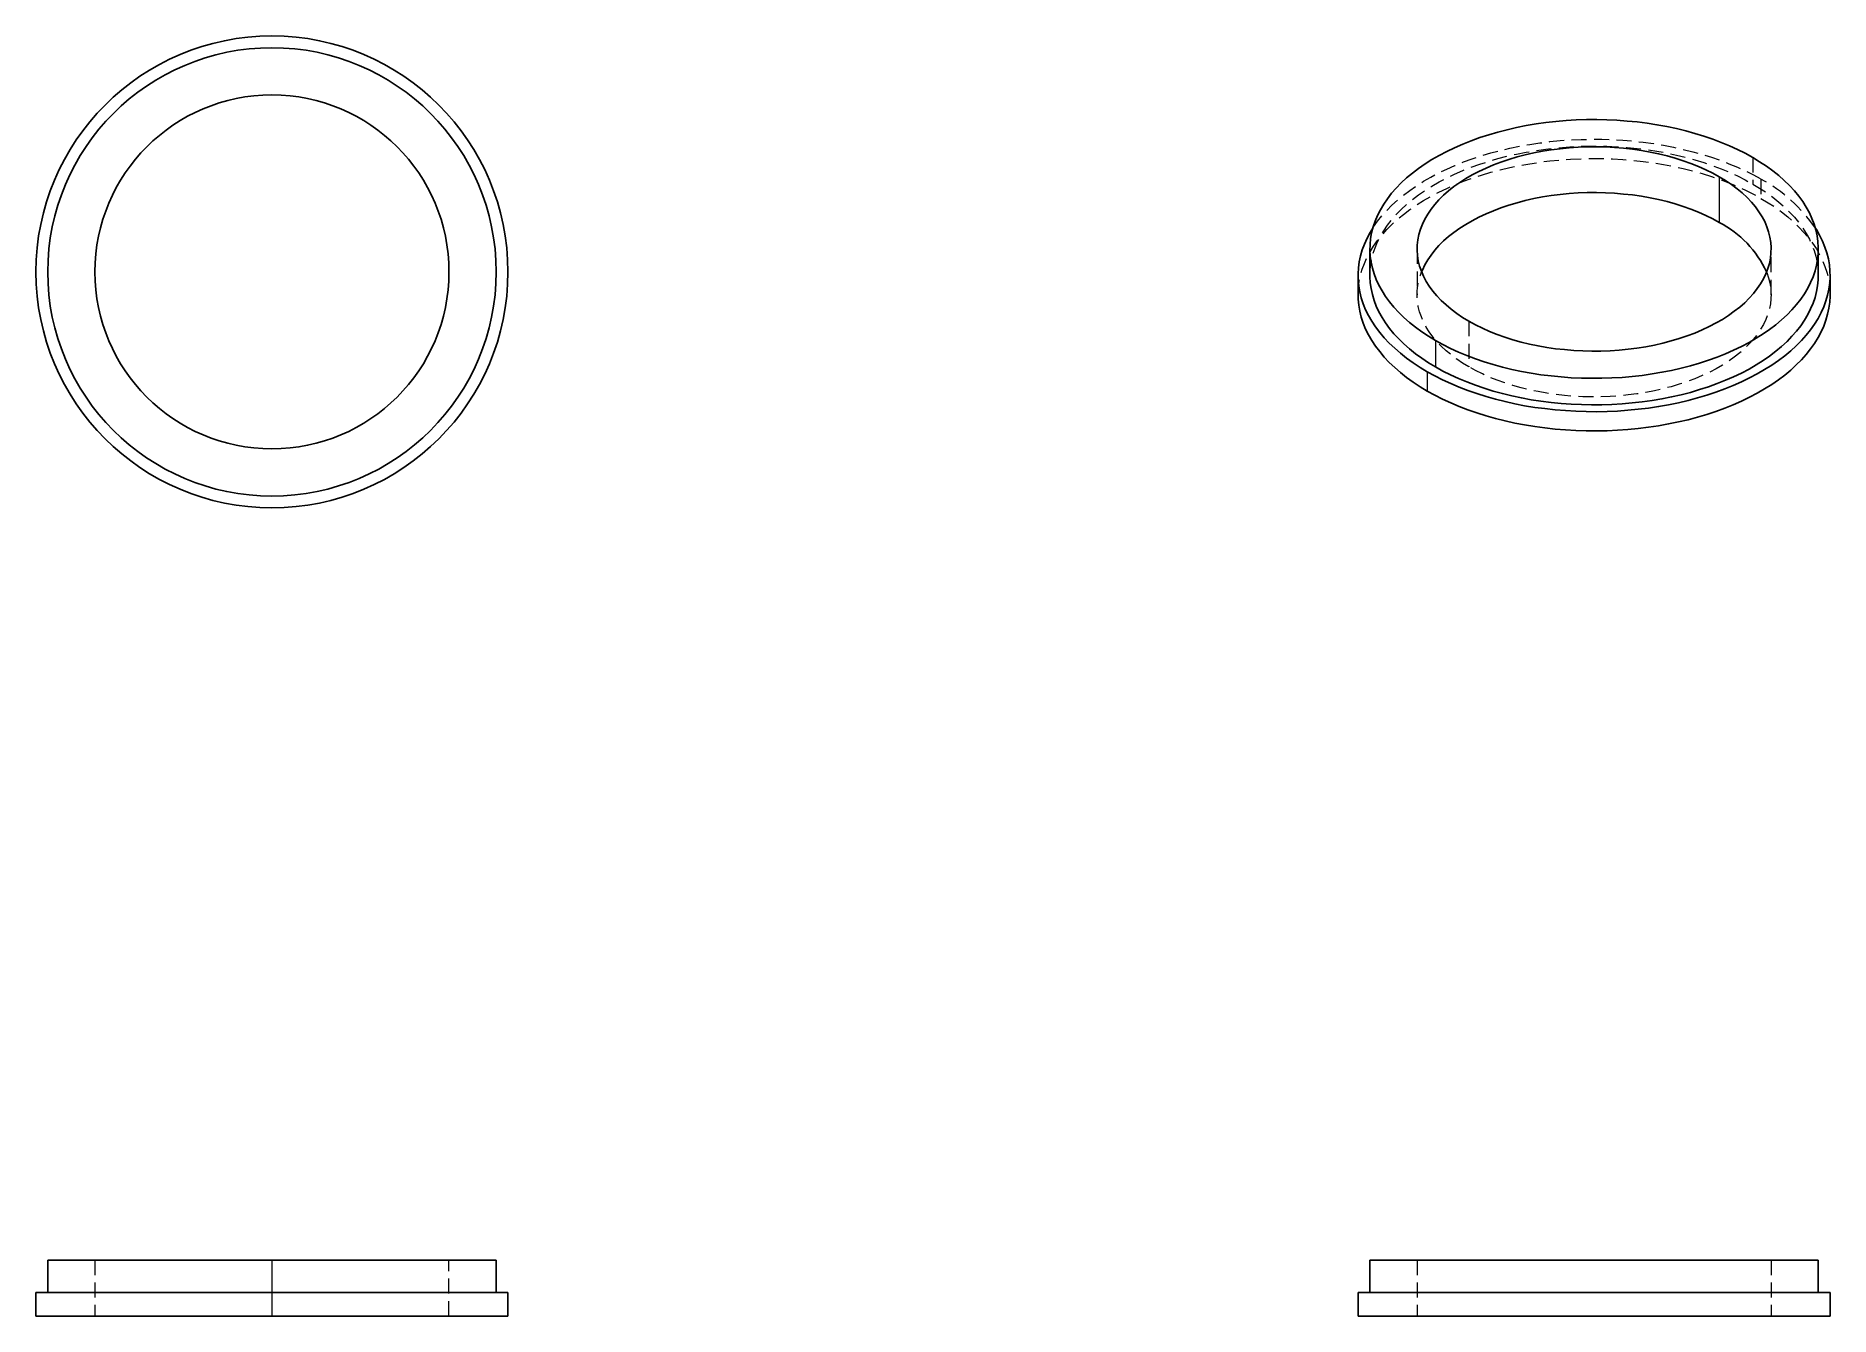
# Model space of a CAD drawing. Header units: millimetres. Extents: x 340 to 492, y 243 to 351.
import ezdxf

# ---------------------------------------------------------------- set-up
doc = ezdxf.new("R2010")
doc.units = ezdxf.units.MM
doc.linetypes.add('HIDDEN', pattern=[1.905, 1.27, -0.635])
doc.linetypes.add('PHANTOM', pattern=[12.7, 6.35, -1.27, 1.27, -1.27, 1.27, -1.27])

msp = doc.modelspace()

# ---------------------------------------------------------------- linework, layer by layer
at = {"color": 7, "linetype": 'HIDDEN', "lineweight": 18}
for p, q in [((485.82, 340.95), (485.82, 338.7)), ((486.52, 339.11), (486.52, 337.48)), ((457.38, 333.19), (457.38, 329.32)), ((487.38, 329.32), (487.38, 333.19)), ((461.77, 327.07), (461.77, 323.19)), ((345.34, 247.5), (345.34, 242.75)), ((360.34, 247.5), (360.34, 244.75)), ((360.34, 247.5), (360.34, 242.75)), ((375.34, 242.75), (375.34, 247.5)), ((457.38, 247.5), (457.38, 242.75)), ((487.38, 247.5), (487.38, 242.75)), ((360.34, 244.75), (360.34, 242.75))]:
    msp.add_line(p, q, dxfattribs=at)
at = {"color": 8, "linetype": 'PHANTOM', "lineweight": 18}
for p, q in [((482.99, 339.32), (482.99, 335.44)), ((458.94, 325.44), (458.94, 323.19)), ((458.24, 322.78), (458.24, 321.15)), ((360.34, 247.5), (360.34, 244.75)), ((360.34, 244.75), (360.34, 242.75))]:
    msp.add_line(p, q, dxfattribs=at)
at = {"color": 7, "linetype": 'Continuous', "lineweight": 25}
for p, q in [((453.38, 333.19), (453.38, 330.95)), ((491.38, 330.95), (491.38, 333.19)), ((452.38, 330.95), (452.38, 329.32)), ((492.38, 329.32), (492.38, 330.95)), ((341.34, 247.5), (341.34, 244.75)), ((360.34, 247.5), (341.34, 247.5)), ((379.34, 247.5), (360.34, 247.5)), ((379.34, 244.75), (379.34, 247.5)), ((453.38, 247.5), (453.38, 244.75)), ((491.38, 247.5), (453.38, 247.5)), ((491.38, 247.5), (491.38, 244.75)), ((340.34, 244.75), (340.34, 242.75)), ((360.34, 244.75), (340.34, 244.75)), ((380.34, 244.75), (360.34, 244.75)), ((380.34, 242.75), (380.34, 244.75)), ((452.38, 244.75), (452.38, 242.75)), ((492.38, 244.75), (452.38, 244.75)), ((492.38, 244.75), (492.38, 242.75)), ((360.34, 242.75), (340.34, 242.75)), ((380.34, 242.75), (360.34, 242.75)), ((492.38, 242.75), (452.38, 242.75))]:
    msp.add_line(p, q, dxfattribs=at)
at = {"color": 7, "linetype": 'Continuous', "lineweight": 25, "flags": 128}
for points in [[(458.94, 325.44), (458.35, 325.8), (457.78, 326.18), (457.24, 326.57), (456.73, 326.97), (456.26, 327.39), (455.82, 327.82), (455.41, 328.26), (455.04, 328.71), (454.7, 329.17), (454.41, 329.64), (454.14, 330.12), (453.92, 330.6), (453.73, 331.09), (453.59, 331.58), (453.48, 332.07), (453.41, 332.57), (453.38, 333.07), (453.39, 333.57), (453.44, 334.07), (453.53, 334.56), (453.66, 335.06), (453.82, 335.55), (454.03, 336.03), (454.27, 336.51), (454.55, 336.98), (454.87, 337.45), (455.22, 337.91), (455.61, 338.35), (456.03, 338.79), (456.49, 339.21), (456.98, 339.62), (457.51, 340.02), (458.06, 340.4), (458.64, 340.77), (459.25, 341.12), (459.89, 341.46), (460.56, 341.78), (461.25, 342.08), (461.96, 342.37), (462.69, 342.63), (463.45, 342.87), (464.22, 343.1), (465.01, 343.3), (465.81, 343.49), (466.63, 343.65), (467.46, 343.79), (468.3, 343.91), (469.15, 344), (470.01, 344.08), (470.87, 344.13), (471.73, 344.16), (472.6, 344.16), (473.46, 344.14), (474.32, 344.11), (475.18, 344.04), (476.03, 343.96), (476.88, 343.85), (477.71, 343.72), (478.54, 343.57), (479.35, 343.4), (480.15, 343.2), (480.93, 342.99), (481.69, 342.76), (482.44, 342.5), (483.16, 342.23), (483.86, 341.93), (484.54, 341.62), (485.19, 341.3), (485.82, 340.95)], [(461.77, 327.07), (461.24, 327.39), (460.74, 327.73), (460.27, 328.09), (459.83, 328.45), (459.42, 328.83), (459.05, 329.22), (458.71, 329.62), (458.41, 330.04), (458.15, 330.45), (457.92, 330.88), (457.74, 331.31), (457.59, 331.75), (457.48, 332.19), (457.41, 332.64), (457.38, 333.08), (457.39, 333.53), (457.44, 333.97), (457.53, 334.42), (457.66, 334.86), (457.83, 335.29), (458.03, 335.72), (458.28, 336.14), (458.56, 336.56), (458.88, 336.97), (459.23, 337.36), (459.62, 337.75), (460.04, 338.12), (460.5, 338.48), (460.99, 338.83), (461.5, 339.16), (462.05, 339.47), (462.62, 339.77), (463.22, 340.05), (463.85, 340.32), (464.49, 340.56), (465.16, 340.78), (465.85, 340.99), (466.55, 341.17), (467.27, 341.34), (468, 341.48), (468.75, 341.6), (469.5, 341.69), (470.26, 341.77), (471.03, 341.82), (471.8, 341.85), (472.57, 341.85), (473.34, 341.84), (474.11, 341.8), (474.88, 341.73), (475.64, 341.65), (476.39, 341.54), (477.13, 341.41), (477.85, 341.26), (478.56, 341.08), (479.26, 340.89), (479.94, 340.67), (480.59, 340.44), (481.23, 340.19), (481.84, 339.91), (482.43, 339.62), (482.99, 339.32)], [(485.82, 340.95), (486.41, 340.59), (486.98, 340.21), (487.52, 339.82), (488.03, 339.42), (488.5, 339), (488.94, 338.57), (489.35, 338.13), (489.72, 337.68), (490.06, 337.22), (490.35, 336.75), (490.62, 336.27), (490.84, 335.79), (491.03, 335.3), (491.17, 334.81), (491.28, 334.32), (491.35, 333.82), (491.38, 333.32), (491.37, 332.82), (491.32, 332.32), (491.23, 331.82), (491.1, 331.33), (490.94, 330.84), (490.73, 330.36), (490.49, 329.88), (490.21, 329.4), (489.89, 328.94), (489.54, 328.48), (489.15, 328.04), (488.73, 327.6), (488.27, 327.18), (487.78, 326.77), (487.25, 326.37), (486.7, 325.99), (486.12, 325.62), (485.51, 325.26), (484.87, 324.93), (484.2, 324.61), (483.51, 324.31), (482.8, 324.02), (482.07, 323.76), (481.31, 323.51), (480.54, 323.29), (479.75, 323.08), (478.95, 322.9), (478.13, 322.74), (477.3, 322.6), (476.46, 322.48), (475.61, 322.39), (474.75, 322.31), (473.89, 322.26), (473.03, 322.23), (472.16, 322.23), (471.3, 322.24), (470.44, 322.28), (469.58, 322.35), (468.73, 322.43), (467.88, 322.54), (467.05, 322.67), (466.22, 322.82), (465.41, 322.99), (464.61, 323.18), (463.83, 323.4), (463.07, 323.63), (462.32, 323.89), (461.6, 324.16), (460.9, 324.45), (460.22, 324.77), (459.57, 325.09), (458.94, 325.44)], [(482.99, 339.32), (483.52, 338.99), (484.02, 338.66), (484.49, 338.3), (484.93, 337.94), (485.34, 337.56), (485.71, 337.17), (486.05, 336.76), (486.35, 336.35), (486.61, 335.93), (486.84, 335.51), (487.02, 335.07), (487.17, 334.64), (487.28, 334.2), (487.35, 333.75), (487.38, 333.31), (487.37, 332.86), (487.32, 332.41), (487.23, 331.97), (487.1, 331.53), (486.93, 331.1), (486.73, 330.67), (486.48, 330.24), (486.2, 329.83), (485.88, 329.42), (485.53, 329.03), (485.14, 328.64), (484.72, 328.27), (484.26, 327.91), (483.77, 327.56), (483.26, 327.23), (482.71, 326.92), (482.14, 326.62), (481.54, 326.34), (480.91, 326.07), (480.27, 325.83), (479.6, 325.6), (478.91, 325.4), (478.21, 325.22), (477.49, 325.05), (476.76, 324.91), (476.01, 324.79), (475.26, 324.7), (474.5, 324.62), (473.73, 324.57), (472.96, 324.54), (472.19, 324.54), (471.42, 324.55), (470.65, 324.59), (469.88, 324.66), (469.12, 324.74), (468.37, 324.85), (467.63, 324.98), (466.91, 325.13), (466.2, 325.3), (465.5, 325.5), (464.82, 325.71), (464.17, 325.95), (463.53, 326.2), (462.92, 326.47), (462.33, 326.76), (461.77, 327.07)], [(457.76, 331.25), (457.83, 331.41), (458.03, 331.84), (458.28, 332.27), (458.56, 332.68), (458.88, 333.09), (459.23, 333.48), (459.62, 333.87), (460.04, 334.24), (460.5, 334.6), (460.99, 334.95), (461.5, 335.28), (462.05, 335.59), (462.62, 335.89), (463.22, 336.17), (463.85, 336.44), (464.49, 336.68), (465.16, 336.91), (465.85, 337.11), (466.55, 337.29), (467.27, 337.46), (468, 337.6), (468.75, 337.72), (469.5, 337.81), (470.26, 337.89), (471.03, 337.94), (471.8, 337.97), (472.57, 337.97), (473.34, 337.96), (474.11, 337.92), (474.88, 337.85), (475.64, 337.77), (476.39, 337.66), (477.13, 337.53), (477.85, 337.38), (478.56, 337.21), (479.26, 337.01), (479.94, 336.8), (480.59, 336.56), (481.23, 336.31), (481.84, 336.04), (482.43, 335.75), (482.99, 335.44)], [(458.24, 322.78), (457.63, 323.15), (457.04, 323.54), (456.49, 323.94), (455.97, 324.35), (455.48, 324.78), (455.02, 325.21), (454.6, 325.66), (454.21, 326.12), (453.86, 326.59), (453.54, 327.07), (453.27, 327.55), (453.02, 328.04), (452.82, 328.54), (452.65, 329.04), (452.53, 329.55), (452.44, 330.06), (452.39, 330.57), (452.38, 331.08), (452.41, 331.59), (452.48, 332.1), (452.59, 332.6), (452.73, 333.11), (452.92, 333.61), (453.14, 334.1), (453.4, 334.59), (453.63, 334.97)], [(491.13, 334.97), (491.22, 334.83), (491.49, 334.35), (491.74, 333.85), (491.94, 333.36), (492.11, 332.86), (492.23, 332.35), (492.32, 331.84), (492.37, 331.33), (492.38, 330.82), (492.35, 330.31), (492.28, 329.8), (492.17, 329.29), (492.03, 328.79), (491.84, 328.29), (491.62, 327.8), (491.36, 327.31), (491.06, 326.83), (490.73, 326.35), (490.36, 325.89), (489.95, 325.44), (489.51, 324.99), (489.04, 324.56), (488.53, 324.14), (488, 323.74), (487.43, 323.34), (486.83, 322.97), (486.21, 322.61), (485.55, 322.26), (484.87, 321.93), (484.17, 321.62), (483.45, 321.33), (482.7, 321.06), (481.93, 320.8), (481.14, 320.57), (480.34, 320.36), (479.52, 320.16), (478.69, 319.99), (477.84, 319.84), (476.98, 319.71), (476.12, 319.61), (475.25, 319.52), (474.37, 319.46), (473.49, 319.42), (472.6, 319.4), (471.72, 319.41), (470.83, 319.44), (469.95, 319.49), (469.08, 319.56), (468.21, 319.66), (467.35, 319.77), (466.49, 319.91), (465.66, 320.08), (464.83, 320.26), (464.02, 320.46), (463.22, 320.68), (462.44, 320.93), (461.69, 321.19), (460.95, 321.47), (460.23, 321.78), (459.54, 322.1), (458.88, 322.43), (458.24, 322.78)], [(458.94, 323.19), (458.35, 323.55), (457.78, 323.93), (457.24, 324.32), (456.73, 324.73), (456.26, 325.14), (455.82, 325.57), (455.41, 326.01), (455.04, 326.46), (454.7, 326.92), (454.41, 327.39), (454.14, 327.87), (453.92, 328.35), (453.73, 328.84), (453.59, 329.33), (453.48, 329.83), (453.41, 330.32), (453.38, 330.82), (453.38, 330.95)], [(491.38, 330.95), (491.37, 330.57), (491.32, 330.08), (491.23, 329.58), (491.1, 329.09), (490.94, 328.6), (490.73, 328.11), (490.49, 327.63), (490.21, 327.16), (489.89, 326.69), (489.54, 326.24), (489.15, 325.79), (488.73, 325.36), (488.27, 324.93), (487.78, 324.52), (487.25, 324.12), (486.7, 323.74), (486.12, 323.37), (485.51, 323.02), (484.87, 322.68), (484.2, 322.36), (483.51, 322.06), (482.8, 321.78), (482.07, 321.51), (481.31, 321.27), (480.54, 321.04), (479.75, 320.84), (478.95, 320.66), (478.13, 320.49), (477.3, 320.35), (476.46, 320.24), (475.61, 320.14), (474.75, 320.07), (473.89, 320.02), (473.03, 319.99), (472.16, 319.98), (471.3, 320), (470.44, 320.04), (469.58, 320.1), (468.73, 320.19), (467.88, 320.29), (467.05, 320.42), (466.22, 320.57), (465.41, 320.75), (464.61, 320.94), (463.83, 321.15), (463.07, 321.39), (462.32, 321.64), (461.6, 321.92), (460.9, 322.21), (460.22, 322.52), (459.57, 322.85), (458.94, 323.19)], [(458.24, 321.15), (457.63, 321.52), (457.04, 321.91), (456.49, 322.3), (455.97, 322.72), (455.48, 323.14), (455.02, 323.58), (454.6, 324.03), (454.21, 324.49), (453.86, 324.96), (453.54, 325.43), (453.27, 325.92), (453.02, 326.41), (452.82, 326.91), (452.65, 327.41), (452.53, 327.91), (452.44, 328.42), (452.39, 328.93), (452.38, 329.32)], [(492.38, 329.32), (492.38, 329.19), (492.35, 328.68), (492.28, 328.17), (492.17, 327.66), (492.03, 327.16), (491.84, 326.66), (491.62, 326.16), (491.36, 325.68), (491.06, 325.19), (490.73, 324.72), (490.36, 324.26), (489.95, 323.8), (489.51, 323.36), (489.04, 322.93), (488.53, 322.51), (488, 322.1), (487.43, 321.71), (486.83, 321.33), (486.21, 320.97), (485.55, 320.63), (484.87, 320.3), (484.17, 319.99), (483.45, 319.7), (482.7, 319.42), (481.93, 319.17), (481.14, 318.94), (480.34, 318.72), (479.52, 318.53), (478.69, 318.36), (477.84, 318.21), (476.98, 318.08), (476.12, 317.97), (475.25, 317.89), (474.37, 317.83), (473.49, 317.79), (472.6, 317.77), (471.72, 317.78), (470.83, 317.8), (469.95, 317.86), (469.08, 317.93), (468.21, 318.02), (467.35, 318.14), (466.49, 318.28), (465.66, 318.44), (464.83, 318.62), (464.02, 318.83), (463.22, 319.05), (462.44, 319.3), (461.69, 319.56), (460.95, 319.84), (460.23, 320.14), (459.54, 320.46), (458.88, 320.8), (458.24, 321.15)]]:
    msp.add_lwpolyline(points, dxfattribs=at)
at = {"color": 7, "linetype": 'HIDDEN', "lineweight": 18, "flags": 128}
for points in [[(453.63, 334.97), (453.7, 335.07), (454.03, 335.54), (454.4, 336.01), (454.81, 336.46), (455.25, 336.91), (455.72, 337.34), (456.23, 337.76), (456.76, 338.16), (457.33, 338.55), (457.93, 338.93), (458.55, 339.29), (459.21, 339.64), (459.89, 339.96), (460.59, 340.27), (461.31, 340.57), (462.06, 340.84), (462.83, 341.09), (463.62, 341.33), (464.42, 341.54), (465.24, 341.73), (466.07, 341.91), (466.92, 342.06), (467.78, 342.18), (468.64, 342.29), (469.51, 342.38), (470.39, 342.44), (471.27, 342.48), (472.16, 342.49), (473.04, 342.49), (473.93, 342.46), (474.81, 342.41), (475.68, 342.34), (476.55, 342.24), (477.41, 342.12), (478.27, 341.98), (479.1, 341.82), (479.93, 341.64), (480.74, 341.44), (481.54, 341.21), (482.32, 340.97), (483.07, 340.71), (483.81, 340.42), (484.53, 340.12), (485.22, 339.8), (485.88, 339.47), (486.52, 339.11)], [(452.38, 329.32), (452.38, 329.44), (452.41, 329.95), (452.48, 330.46), (452.59, 330.97), (452.73, 331.47), (452.92, 331.97), (453.14, 332.47), (453.4, 332.96), (453.7, 333.44), (454.03, 333.91), (454.4, 334.37), (454.81, 334.83), (455.25, 335.27), (455.72, 335.7), (456.23, 336.12), (456.76, 336.53), (457.33, 336.92), (457.93, 337.3), (458.55, 337.66), (459.21, 338), (459.89, 338.33), (460.59, 338.64), (461.31, 338.93), (462.06, 339.21), (462.83, 339.46), (463.62, 339.69), (464.42, 339.91), (465.24, 340.1), (466.07, 340.27), (466.92, 340.42), (467.78, 340.55), (468.64, 340.66), (469.51, 340.74), (470.39, 340.8), (471.27, 340.84), (472.16, 340.86), (473.04, 340.86), (473.93, 340.83), (474.81, 340.78), (475.68, 340.7), (476.55, 340.61), (477.41, 340.49), (478.27, 340.35), (479.1, 340.19), (479.93, 340.01), (480.74, 339.8), (481.54, 339.58), (482.32, 339.34), (483.07, 339.07), (483.81, 338.79), (484.53, 338.49), (485.22, 338.17), (485.88, 337.83), (486.52, 337.48)], [(453.38, 330.95), (453.39, 331.32), (453.44, 331.82), (453.53, 332.32), (453.66, 332.81), (453.82, 333.3), (454.03, 333.79), (454.27, 334.27), (454.55, 334.74), (454.87, 335.2), (455.22, 335.66), (455.61, 336.11), (456.03, 336.54), (456.49, 336.96), (456.98, 337.38), (457.51, 337.77), (458.06, 338.16), (458.64, 338.53), (459.25, 338.88), (459.89, 339.22), (460.56, 339.54), (461.25, 339.84), (461.96, 340.12), (462.69, 340.38), (463.45, 340.63), (464.22, 340.85), (465.01, 341.06), (465.81, 341.24), (466.63, 341.4), (467.46, 341.54), (468.3, 341.66), (469.15, 341.76), (470.01, 341.83), (470.87, 341.88), (471.73, 341.91), (472.6, 341.92), (473.46, 341.9), (474.32, 341.86), (475.18, 341.8), (476.03, 341.71), (476.88, 341.61), (477.71, 341.48), (478.54, 341.33), (479.35, 341.15), (480.15, 340.96), (480.93, 340.74), (481.69, 340.51), (482.44, 340.25), (483.16, 339.98), (483.86, 339.69), (484.54, 339.38), (485.19, 339.05), (485.82, 338.7)], [(485.82, 338.7), (486.41, 338.34), (486.98, 337.97), (487.52, 337.58), (488.03, 337.17), (488.5, 336.75), (488.94, 336.32), (489.35, 335.88), (489.72, 335.43), (490.06, 334.97), (490.35, 334.5), (490.62, 334.03), (490.84, 333.55), (491.03, 333.06), (491.17, 332.57), (491.28, 332.07), (491.35, 331.57), (491.38, 331.07), (491.38, 330.95)], [(486.52, 337.48), (487.13, 337.11), (487.72, 336.73), (488.27, 336.33), (488.79, 335.91), (489.28, 335.49), (489.74, 335.05), (490.16, 334.6), (490.55, 334.14), (490.9, 333.68), (491.22, 333.2), (491.49, 332.71), (491.74, 332.22), (491.94, 331.72), (492.11, 331.22), (492.23, 330.72), (492.32, 330.21), (492.37, 329.7), (492.38, 329.32)], [(461.77, 323.19), (461.24, 323.52), (460.74, 323.85), (460.27, 324.21), (459.83, 324.57), (459.42, 324.95), (459.05, 325.34), (458.71, 325.75), (458.41, 326.16), (458.15, 326.58), (457.92, 327), (457.74, 327.44), (457.59, 327.87), (457.48, 328.31), (457.41, 328.76), (457.38, 329.2), (457.39, 329.65), (457.44, 330.1), (457.53, 330.54), (457.66, 330.98), (457.76, 331.25)], [(487, 331.25), (487.02, 331.2), (487.17, 330.76), (487.28, 330.32), (487.35, 329.87), (487.38, 329.43), (487.37, 328.98), (487.32, 328.54), (487.23, 328.09), (487.1, 327.65), (486.93, 327.22), (486.73, 326.79), (486.48, 326.37), (486.2, 325.95), (485.88, 325.54), (485.53, 325.15), (485.14, 324.76), (484.72, 324.39), (484.26, 324.03), (483.77, 323.68), (483.26, 323.35), (482.71, 323.04), (482.14, 322.74), (481.54, 322.46), (480.91, 322.19), (480.27, 321.95), (479.6, 321.73), (478.91, 321.52), (478.21, 321.34), (477.49, 321.17), (476.76, 321.03), (476.01, 320.91), (475.26, 320.82), (474.5, 320.74), (473.73, 320.69), (472.96, 320.66), (472.19, 320.66), (471.42, 320.67), (470.65, 320.71), (469.88, 320.78), (469.12, 320.86), (468.37, 320.97), (467.63, 321.1), (466.91, 321.25), (466.2, 321.43), (465.5, 321.62), (464.82, 321.84), (464.17, 322.07), (463.53, 322.32), (462.92, 322.6), (462.33, 322.89), (461.77, 323.19)]]:
    msp.add_lwpolyline(points, dxfattribs=at)
at = {"color": 7, "linetype": 'Continuous', "lineweight": 25}
for centre, radius, start, end in [((360.34, 331.25), 20, 90, 270), ((360.34, 331.25), 20, 270, 90), ((360.34, 331.25), 19, 90, 270), ((360.34, 331.25), 19, 270, 90), ((360.34, 331.25), 15, 90, 270), ((360.34, 331.25), 15, 270, 90), ((478.99, 327.59), 8.8, 24.5748, 63.0295)]:
    msp.add_arc(centre, radius, start, end, dxfattribs=at)
at = {"color": 7, "linetype": 'HIDDEN', "lineweight": 18}
msp.add_arc((480.22, 327.48), 13.23, 34.4681, 61.5623, dxfattribs=at)

doc.saveas('drawing.dxf')
